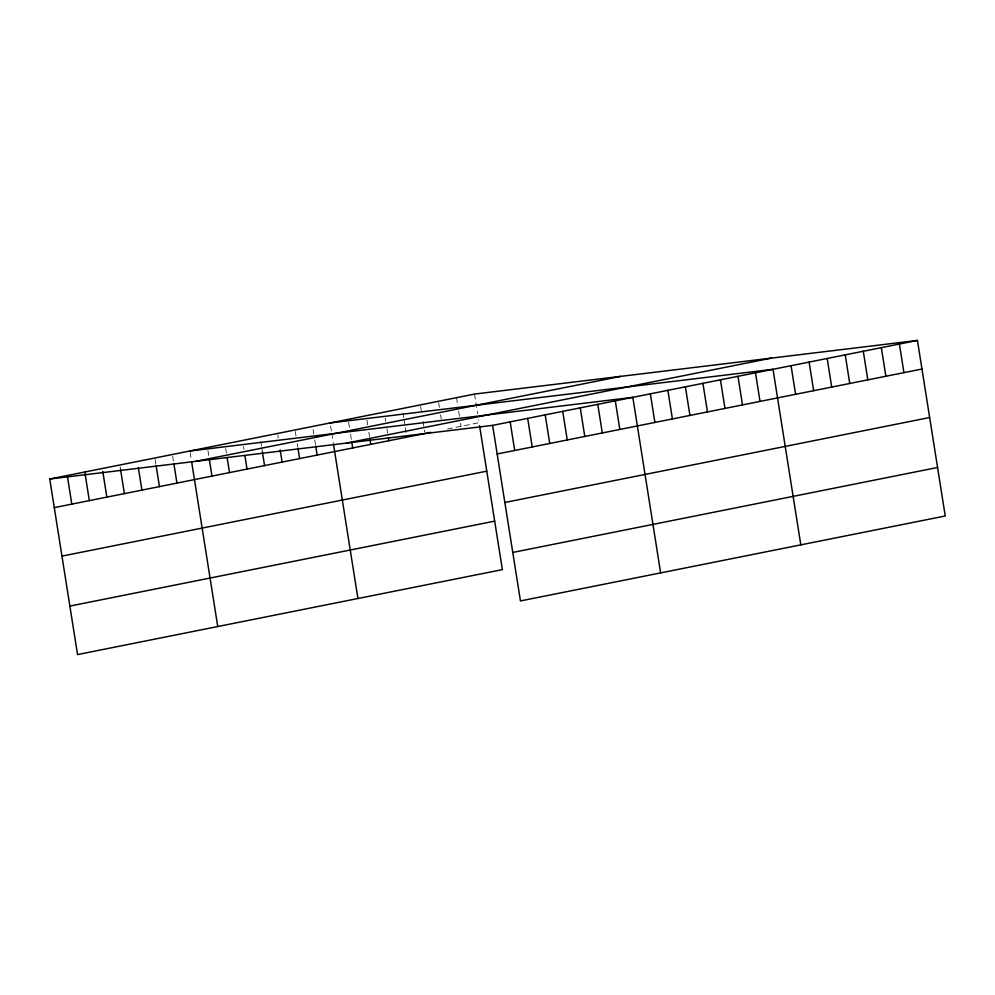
<?xml version="1.0" encoding="UTF-8"?>
<svg xmlns="http://www.w3.org/2000/svg" width="995" height="995" viewBox="0 0 995 995"><rect width="100%" height="100%" fill="white"/><g stroke="black" fill="none" stroke-linecap="round" stroke-linejoin="round"><path stroke-width="0.75" stroke-dasharray="4.97 3.73" d="M447.489 429.007L479.08 422.688L478.607 419.666M474.553 394.07L477.65 413.646M456.494 397.689L457.688 405.214M458.645 411.233L459.603 417.266M460.548 423.285L461.033 426.295M438.683 402.801L439.404 407.316M440.586 414.853L441.307 419.368M420.624 406.408L421.345 410.923M423.012 421.47L424.678 432.004M403.05 413.037L403.771 417.552M404.007 419.057L406.395 434.118M385.239 418.149L385.712 421.159M386.906 428.683L387.627 433.211M366.944 420.251L367.665 424.765M368.846 432.303L369.568 436.817M348.648 422.353L349.606 428.385M350.563 434.405L351.509 440.424M330.601 425.972L331.546 431.992M331.795 433.497L333.226 442.526M313.077 429.467L313.786 433.994M314.743 440.014L315.465 444.529M295.316 431.469L296.025 435.984M297.219 443.521L297.692 446.531M277.792 434.977L278.264 437.987M260.74 441.494L261.461 446.009M261.697 447.514L262.406 452.028M243.464 446.506L243.937 449.516M225.691 448.496L226.412 453.011M207.93 450.499L208.888 456.518M190.169 452.501L191.363 460.026M172.645 455.996L173.603 462.028M155.133 459.503L155.842 464.018M120.084 466.518L120.557 469.528"/><path stroke-width="1.49" d="M479.565 425.711L502.363 569.625L77.548 654.573L49.75 479.018L474.553 394.07L917.44 340.427L945.25 515.982L520.447 600.93L492.637 425.375L917.44 340.427M195.903 461.319L620.706 376.371M346.484 443.086L771.287 358.138M54.277 507.637L430.935 432.315M497.177 453.981L921.979 369.033M61.964 556.118L486.766 471.17M504.851 502.475L929.653 417.527M69.874 606.079L494.677 521.131M512.761 552.436L937.576 467.488M330.116 422.962L773.015 369.307L800.813 544.862M189.933 450.996L632.832 397.341L660.63 572.896M49.75 479.018L492.637 425.375M899.393 344.034L903.92 372.652M881.334 347.653L885.873 376.259M863.287 351.26L867.814 379.866M845.228 354.867L849.755 383.473M827.181 358.486L831.708 387.092M809.122 362.093L813.649 390.699M791.062 365.7L795.602 394.306M755.491 372.814L760.018 401.42M737.967 376.321L742.494 404.928M720.442 379.829L724.969 408.435M702.918 383.324L707.457 411.942M685.393 386.831L689.933 415.437M667.869 390.338L672.409 418.945M650.357 393.846L654.884 422.452M615.308 400.848L619.835 429.454M597.784 404.356L602.311 432.962M580.259 407.863L584.786 436.469M562.735 411.358L567.262 439.964M545.21 414.865L549.737 443.471M527.686 418.373L532.226 446.979M510.161 421.868L514.701 450.486M388.336 437.725L388.809 440.735M370.04 439.827L370.762 444.342M351.757 441.929L352.703 447.961M333.462 444.044L357.926 598.505M315.701 446.034L317.131 455.076M297.94 448.036L299.607 458.571M280.18 450.038L282.082 462.078M262.406 452.028L264.558 465.585M244.894 455.536L247.034 469.093M227.134 457.538L229.509 472.588M209.36 459.528L211.985 476.095M191.6 461.531L217.743 626.539M173.839 463.533L176.948 483.097M156.078 465.523L159.424 486.605M138.317 467.526L141.899 490.112M120.557 469.528L124.375 493.619M102.796 471.518L106.851 497.114M84.799 472.016L89.326 500.622M67.274 475.523L71.802 504.129"/></g></svg>
